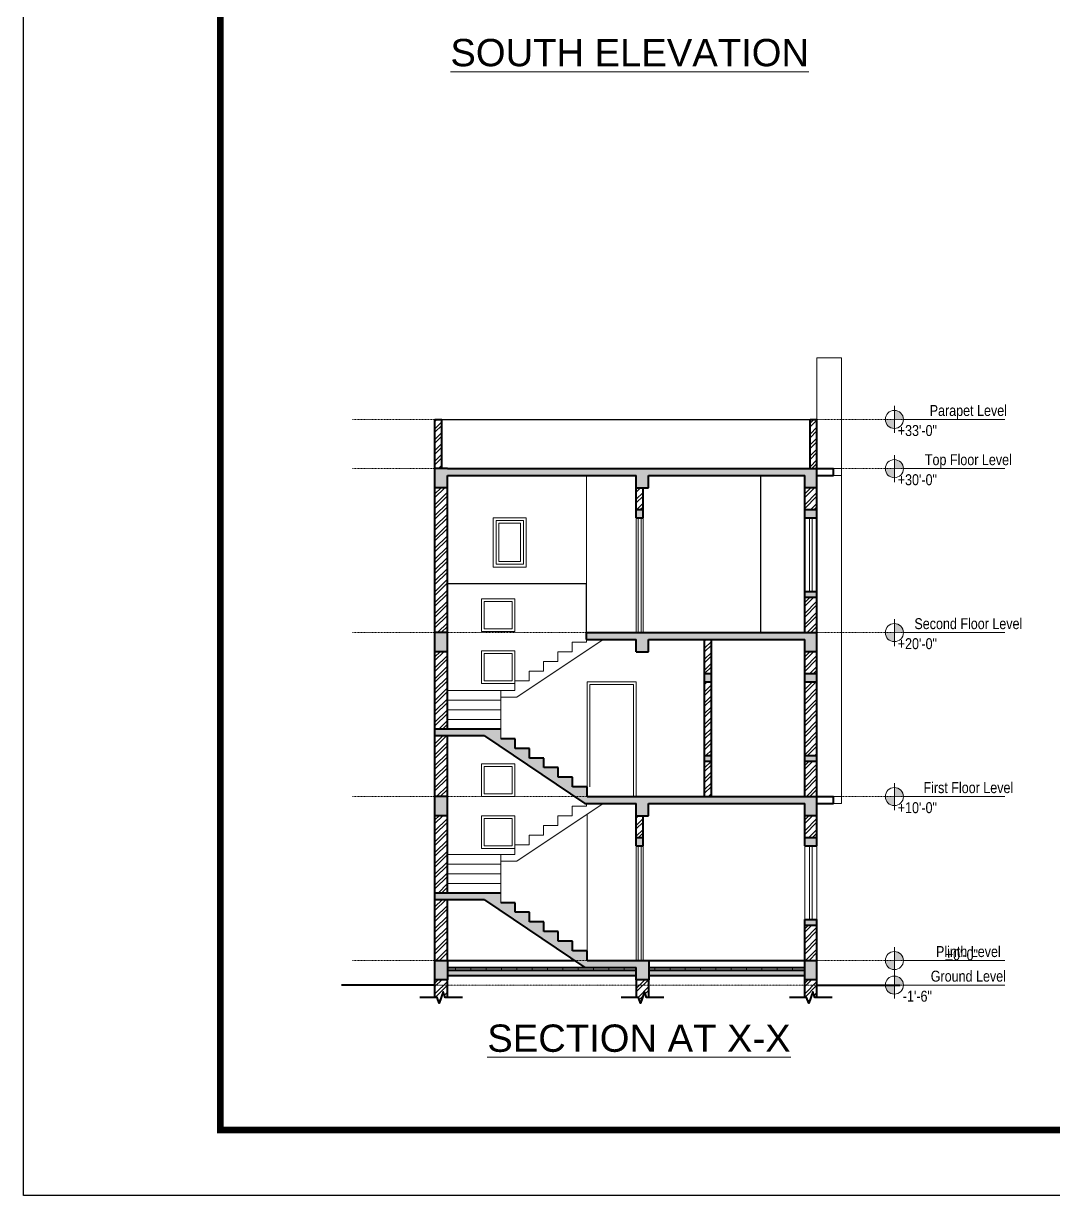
# Model space of a CAD drawing. Header units: inches. Extents: x 135267 to 147066, y -21506 to -19082.
# Drawn here: x 137851 to 138605, y -21374 to -20516 of the extents above; entities that cross this region are included whole.
import ezdxf

# ---------------------------------------------------------------- set-up
doc = ezdxf.new("R2010")
doc.units = ezdxf.units.IN
doc.header["$LTSCALE"] = 0.5
doc.header["$MEASUREMENT"] = 0
doc.linetypes.add('CENTER', pattern=[2, 1.25, -0.25, 0.25, -0.25])
for name, color, linetype, lineweight in [('Annotate-Bold.w', 187, 'Continuous', 18), ('Door-Window', 47, 'Continuous', 15), ('hatch', 9, 'Continuous', 5), ('PARAPET', 50, 'Continuous', 13), ('Staircase', 6, 'Continuous', 18), ('Text-100.w', 254, 'Continuous', 9), ('wall', 1, 'Continuous', 40), ('wall light', 6, 'Continuous', 25), ('window', 4, 'Continuous', 13)]:
    doc.layers.add(name, color=color, linetype=linetype, lineweight=lineweight)
doc.styles.add('arial', font='arial.ttf')

msp = doc.modelspace()

# ---------------------------------------------------------------- hatches: boundary and pattern name
at = {"layer": 'Annotate-Bold.w', "ltscale": 0.005}
h = msp.add_hatch(color=256, dxfattribs=at)
h.dxf.hatch_style = 1
h.paths.add_polyline_path([(138488.4, -20799.13), (138488.4, -20805.73), (138494.99, -20805.73, 0.414214)])
h.paths.add_polyline_path([(138488.4, -20812.33), (138488.4, -20805.73), (138481.8, -20805.73, 0.414214)])
h = msp.add_hatch(color=256, dxfattribs=at)
h.dxf.hatch_style = 1
h.paths.add_polyline_path([(138488.4, -20835.13), (138488.4, -20841.73), (138494.99, -20841.73, 0.414214)])
h.paths.add_polyline_path([(138488.4, -20848.33), (138488.4, -20841.73), (138481.8, -20841.73, 0.414214)])
h = msp.add_hatch(color=256, dxfattribs=at)
h.dxf.hatch_style = 1
h.paths.add_polyline_path([(138488.4, -20955.13), (138488.4, -20961.73), (138494.99, -20961.73, 0.414214)])
h.paths.add_polyline_path([(138488.4, -20968.33), (138488.4, -20961.73), (138481.8, -20961.73, 0.414214)])
h = msp.add_hatch(color=256, dxfattribs=at)
h.dxf.hatch_style = 1
h.paths.add_polyline_path([(138488.4, -21075.13), (138488.4, -21081.73), (138494.99, -21081.73, 0.414214)])
h.paths.add_polyline_path([(138488.4, -21088.33), (138488.4, -21081.73), (138481.8, -21081.73, 0.414214)])
h = msp.add_hatch(color=256, dxfattribs=at)
h.dxf.hatch_style = 1
h.paths.add_polyline_path([(138488.4, -21195.13), (138488.4, -21201.73), (138494.99, -21201.73, 0.414214)])
h.paths.add_polyline_path([(138488.4, -21208.33), (138488.4, -21201.73), (138481.8, -21201.73, 0.414214)])
h = msp.add_hatch(color=256, dxfattribs=at)
h.dxf.hatch_style = 1
h.paths.add_polyline_path([(138488.4, -21213.13), (138488.4, -21219.73), (138494.99, -21219.73, 0.414214)])
h.paths.add_polyline_path([(138488.4, -21226.33), (138488.4, -21219.73), (138481.8, -21219.73, 0.414214)])
at = {"layer": 'Door-Window', "linetype": 'ByBlock'}
h = msp.add_hatch(dxfattribs=at)
h.set_pattern_fill('AR-CONC', color=256)
h.set_pattern_definition([(50, (6497.6066, 2177.0516), (7.17260183, -0.62752135), [0.75, -8.25]), (355, (6497.6066, 2177.0516), (-1.38751334, 7.52192134), [0.6, -6.6]), (100.4514445, (6498.204, 2176.999), (5.78508847, 6.8943999), [0.63740192, -7.01142112]), (46.1842, (6497.607, 2179.052), (10.6724133, -1.6551928), [1.125, -12.375]), (96.6356355, (6498.496, 2178.914), (9.34661946, 9.741186), [0.9561034, -10.5171376]), (351.184164, (6497.607, 2179.052), (9.34661945, 9.741186), [0.9, -9.9]), (21, (6498.6066, 2178.5516), (5.96907052, -4.0261889), [0.75, -8.25]), (326, (6498.6066, 2178.5516), (2.4331533, 7.25150045), [0.6, -6.6]), (71.451445, (6499.104, 2178.216), (8.40222377, 3.22531153), [0.6374019, -7.01142112]), (37.5, (6497.6066, 2177.0516), (0.121598553, 3.32893854), [0, -6.52, 0, -6.7, 0, -6.625]), (7.5, (6497.6066, 2177.0516), (2.63069537, 3.94411712), [0, -3.82, 0, -6.37, 0, -2.525]), (327.5, (6495.3766, 2177.0516), (5.33822436, -0.22554872), [0, -2.5, 0, -7.8, 0, -10.35]), (317.5, (6494.3766, 2177.0516), (5.8318617, 1.00104982), [0, -3.25, 0, -5.18, 0, -7.35])])
h.paths.add_polyline_path([(138161.44, -21201.73), (138152.34, -21201.73), (138152.34, -21215.73), (138161.44, -21215.73)])
h.paths.add_polyline_path([(138308.67, -21201.73), (138263.56, -21201.73), (138263.56, -21194.67), (138253.06, -21194.67), (138253.06, -21187.61), (138242.56, -21187.61), (138242.56, -21180.55), (138232.06, -21180.55), (138232.06, -21173.49), (138221.56, -21173.49), (138221.56, -21166.44), (138211.06, -21166.44), (138211.06, -21159.38), (138200.56, -21159.38), (138200.56, -21152.32), (138152.34, -21152.32), (138152.34, -21157.32), (138188.54, -21157.32), (138262.04, -21206.73), (138299.56, -21206.73), (138299.56, -21215.73), (138308.67, -21215.73)])
h.paths.add_polyline_path([(138431.79, -21201.73), (138422.79, -21201.73), (138422.79, -21215.73), (138431.79, -21215.73)])
h.paths.add_polyline_path([(138431.79, -21171.73), (138422.79, -21171.73), (138422.79, -21175.73), (138431.79, -21175.73)])
h.paths.add_polyline_path([(138431.79, -21111.73), (138422.79, -21111.73), (138422.79, -21117.73), (138431.79, -21117.73)])
h.paths.add_polyline_path([(138304.56, -21111.73), (138299.56, -21111.73), (138299.56, -21117.73), (138304.56, -21117.73)])
h.paths.add_polyline_path([(138431.79, -21081.73), (138263.56, -21081.73), (138263.56, -21074.67), (138253.06, -21074.67), (138253.06, -21067.61), (138242.56, -21067.61), (138242.56, -21060.55), (138232.06, -21060.55), (138232.06, -21053.49), (138221.56, -21053.49), (138221.56, -21046.44), (138211.06, -21046.44), (138211.06, -21039.38), (138200.56, -21039.38), (138200.56, -21032.32), (138152.34, -21032.32), (138152.34, -21037.32), (138188.54, -21037.32), (138262.04, -21086.73), (138299.56, -21086.73), (138299.56, -21095.73), (138308.56, -21095.73), (138308.56, -21086.73), (138422.79, -21086.73), (138422.79, -21095.73), (138431.79, -21095.73)])
h.paths.add_polyline_path([(138161.44, -21081.73), (138152.34, -21081.73), (138152.34, -21095.73), (138161.44, -21095.73)], flags=17)
h.paths.add_polyline_path([(138161.44, -20961.73), (138152.34, -20961.73), (138152.34, -20975.73), (138161.44, -20975.73)])
h.paths.add_polyline_path([(138308.56, -20966.73), (138422.79, -20966.73), (138422.79, -20961.73), (138263.25, -20961.73), (138263.25, -20966.73), (138299.56, -20966.73), (138299.56, -20975.73), (138308.56, -20975.73)])
h.paths.add_polyline_path([(138431.79, -20961.73), (138422.79, -20961.73), (138422.79, -20975.73), (138431.79, -20975.73)])
h.paths.add_polyline_path([(138431.79, -20991.73), (138422.79, -20991.73), (138422.79, -20997.73), (138431.79, -20997.73)])
h.paths.add_polyline_path([(138354.56, -20991.73), (138349.56, -20991.73), (138349.56, -20997.73), (138354.56, -20997.73)])
h.paths.add_polyline_path([(138431.79, -21051.73), (138422.79, -21051.73), (138422.79, -21055.73), (138431.79, -21055.73)], flags=17)
h.paths.add_polyline_path([(138354.56, -21051.73), (138349.56, -21051.73), (138349.56, -21055.73), (138354.56, -21055.73)], flags=17)
h.paths.add_polyline_path([(138431.79, -20931.73), (138422.79, -20931.73), (138422.79, -20935.73), (138431.79, -20935.73)])
h.paths.add_polyline_path([(138431.79, -20871.73), (138422.79, -20871.73), (138422.79, -20877.73), (138431.79, -20877.73)])
h.paths.add_polyline_path([(138304.56, -20871.73), (138299.56, -20871.73), (138299.56, -20877.73), (138304.56, -20877.73)])
h.paths.add_polyline_path([(138431.79, -20841.73), (138161.44, -20841.73), (138152.34, -20841.73), (138152.34, -20855.73), (138161.44, -20855.73), (138161.44, -20846.73), (138299.56, -20846.73), (138299.56, -20855.73), (138308.56, -20855.73), (138308.56, -20846.73), (138422.79, -20846.73), (138422.79, -20855.73), (138431.79, -20855.73)])
at = {"layer": 'hatch', "ltscale": 0.01}
h = msp.add_hatch(dxfattribs=at)
h.set_pattern_fill('ANSI32', color=256, scale=15, style=0)
h.set_pattern_definition([(45, (6497.6066, 2177.0516), (-3.97747564, 3.97747564), []), (45, (6500.258, 2177.0516), (-3.97747564, 3.97747564), [])])
h.paths.add_polyline_path([(138161.44, -21215.73), (138152.34, -21215.73), (138152.34, -21228.73), (138153.89, -21228.73), (138155.39, -21232.85), (138158.39, -21224.61), (138159.89, -21228.73), (138161.44, -21228.73)])
h.paths.add_polyline_path([(138308.56, -21215.73), (138299.56, -21215.73), (138299.56, -21228.73), (138301.11, -21228.73), (138302.61, -21232.85), (138305.61, -21224.61), (138307.11, -21228.73), (138308.56, -21228.73)])
h.paths.add_polyline_path([(138431.79, -21215.73), (138422.79, -21215.73), (138422.79, -21228.73), (138424.24, -21228.73), (138425.74, -21232.85), (138428.74, -21224.61), (138430.24, -21228.73), (138431.79, -21228.73)])
h.paths.add_polyline_path([(138431.79, -21175.73), (138422.79, -21175.73), (138422.79, -21201.73), (138431.79, -21201.73)])
h.paths.add_polyline_path([(138431.79, -21095.73), (138422.79, -21095.73), (138422.79, -21111.73), (138431.79, -21111.73)])
h.paths.add_polyline_path([(138431.79, -21055.73), (138422.79, -21055.73), (138422.79, -21081.73), (138431.79, -21081.73)])
h.paths.add_polyline_path([(138431.79, -20997.73), (138422.79, -20997.73), (138422.79, -21051.73), (138431.79, -21051.73)])
h.paths.add_polyline_path([(138431.79, -20975.73), (138422.79, -20975.73), (138422.79, -20991.73), (138431.79, -20991.73)])
h.paths.add_polyline_path([(138431.79, -20935.73), (138422.79, -20935.73), (138422.79, -20961.73), (138431.79, -20961.73)])
h.paths.add_polyline_path([(138431.79, -20855.73), (138422.79, -20855.73), (138422.79, -20871.73), (138431.79, -20871.73)])
h.paths.add_polyline_path([(138431.79, -20805.73), (138426.79, -20805.73), (138426.79, -20841.73), (138431.79, -20841.73)])
h.paths.add_polyline_path([(138157.44, -20805.73), (138152.34, -20805.73), (138152.34, -20841.73), (138157.44, -20841.73)])
h.paths.add_polyline_path([(138304.56, -20855.73), (138299.56, -20855.73), (138299.56, -20871.73), (138304.56, -20871.73)])
h.paths.add_polyline_path([(138161.44, -20855.73), (138152.34, -20855.73), (138152.34, -20961.73), (138161.44, -20961.73)])
h.paths.add_polyline_path([(138161.44, -20975.73), (138152.34, -20975.73), (138152.34, -21032.32), (138161.44, -21032.32)])
h.paths.add_polyline_path([(138161.44, -21037.32), (138152.34, -21037.32), (138152.34, -21081.73), (138161.44, -21081.73)])
h.paths.add_polyline_path([(138161.44, -21095.73), (138152.34, -21095.73), (138152.34, -21152.32), (138161.44, -21152.32)])
h.paths.add_polyline_path([(138161.44, -21157.32), (138152.34, -21157.32), (138152.34, -21201.73), (138161.44, -21201.73)])
h.paths.add_polyline_path([(138304.56, -21095.73), (138299.56, -21095.73), (138299.56, -21111.73), (138304.56, -21111.73)])
h.paths.add_polyline_path([(138354.56, -21055.73), (138349.56, -21055.73), (138349.56, -21081.73), (138354.56, -21081.73)])
h.paths.add_polyline_path([(138354.56, -20997.73), (138349.56, -20997.73), (138349.56, -21051.73), (138354.56, -21051.73)])
h.paths.add_polyline_path([(138354.56, -20966.73), (138349.56, -20966.73), (138349.56, -20991.73), (138354.56, -20991.73)])
at = {"layer": 'hatch', "ltscale": 0.5}
h = msp.add_hatch(dxfattribs=at)
h.set_pattern_fill('AR-B816', color=256, scale=0.7)
h.set_pattern_definition([(0, (-223598.1674, 215688.0566), (0, 5.6), []), (90, (-223598.1674, 215688.0566), (-5.6, 5.6), [5.6, -5.6])])
h.paths.add_polyline_path([(138299.56, -21206.73), (138161.44, -21206.73), (138161.44, -21208.73), (138299.56, -21208.73)])
h = msp.add_hatch(dxfattribs=at)
h.set_pattern_fill('AR-SAND', color=256)
h.set_pattern_definition([(37.5, (-223598.1674, 215688.0566), (-0.062993358, 1.926823769), [0, -1.52, 0, -1.7, 0, -1.625]), (7.5, (-223598.1674, 215688.0566), (1.769776705, 2.822146065), [0, -0.82, 0, -1.37, 0, -0.525]), (327.5, (-223599.3974, 215688.0566), (3.114141862, 0.0056590535), [0, -0.5, 0, -1.8, 0, -2.35]), (317.5, (-223599.3974, 215688.0566), (3.006126605, 0.877675565), [0, -0.25, 0, -1.18, 0, -1.35])])
h.paths.add_polyline_path([(138299.56, -21212.73), (138299.56, -21208.73), (138161.44, -21208.73), (138161.44, -21212.73)])
h = msp.add_hatch(dxfattribs=at)
h.set_pattern_fill('AR-B816', color=256, scale=0.7)
h.set_pattern_definition([(0, (-223474.937, 215688.0566), (0, 5.6), []), (90, (-223474.937, 215688.0566), (-5.6, 5.6), [5.6, -5.6])])
h.paths.add_polyline_path([(138422.79, -21206.73), (138308.67, -21206.73), (138308.67, -21208.73), (138422.79, -21208.73)])
h = msp.add_hatch(dxfattribs=at)
h.set_pattern_fill('AR-SAND', color=256)
h.set_pattern_definition([(37.5, (-223450.9397, 215688.0566), (-0.062993358, 1.926823769), [0, -1.52, 0, -1.7, 0, -1.625]), (7.5, (-223450.9397, 215688.0566), (1.769776705, 2.822146065), [0, -0.82, 0, -1.37, 0, -0.525]), (327.5, (-223452.1697, 215688.0566), (3.114141862, 0.0056590535), [0, -0.5, 0, -1.8, 0, -2.35]), (317.5, (-223452.1697, 215688.0566), (3.006126605, 0.877675565), [0, -0.25, 0, -1.18, 0, -1.35])])
h.paths.add_polyline_path([(138422.79, -21212.73), (138422.79, -21208.73), (138308.67, -21208.73), (138308.67, -21212.73)])

# ---------------------------------------------------------------- linework, layer by layer
msp.add_lwpolyline([(137851.27, -21373.73), (137851.27, -19128.69), (141026.08, -19128.69), (141026.08, -21373.73)], close=True)
at = {"const_width": 4.8}
msp.add_lwpolyline([(140978.08, -21325.73), (140978.08, -19176.69), (137995.27, -19176.69), (137995.27, -21325.73)], close=True, dxfattribs=at)
at = {"layer": 'Annotate-Bold.w', "ltscale": 0.005}
for p, q in [((138488.41, -20795.82), (138488.41, -20815.61)), ((138488.41, -20831.82), (138488.41, -20851.61)), ((138488.41, -20951.82), (138488.41, -20971.61)), ((138488.41, -21071.82), (138488.41, -21091.61)), ((138488.41, -21191.82), (138488.41, -21211.61)), ((138488.41, -21209.82), (138488.41, -21229.61))]:
    msp.add_line(p, q, dxfattribs=at)
at = {"layer": 'Annotate-Bold.w', "linetype": 'CENTER', "ltscale": 0.01}
for p, q in [((138092.05, -20805.73), (138494.99, -20805.73)), ((138092.05, -20841.73), (138494.99, -20841.73)), ((138092.05, -20961.73), (138494.99, -20961.73)), ((138092.05, -21081.73), (138494.99, -21081.73)), ((138092.05, -21201.73), (138494.99, -21201.73)), ((138092.05, -21219.73), (138494.99, -21219.73))]:
    msp.add_line(p, q, dxfattribs=at)
at = {"layer": 'Annotate-Bold.w'}
for p, q in [((138494.99, -20805.73), (138569.31, -20805.73)), ((138494.99, -20841.73), (138569.31, -20841.73)), ((138494.99, -20961.73), (138569.31, -20961.73)), ((138494.99, -21081.73), (138569.31, -21081.73)), ((138494.99, -21201.73), (138569.31, -21201.73)), ((138494.99, -21219.73), (138569.31, -21219.73))]:
    msp.add_line(p, q, dxfattribs=at)
at = {"layer": 'Annotate-Bold.w', "ltscale": 0.005}
for centre in [(138488.4, -20805.73), (138488.4, -20841.73), (138488.4, -20961.73), (138488.4, -21081.73), (138488.4, -21201.73), (138488.4, -21219.73)]:
    msp.add_circle(centre, 6.6, dxfattribs=at)
at = {"layer": 'PARAPET'}
for p, q in [((138449.79, -20760.73), (138431.79, -20760.73)), ((138431.79, -20805.73), (138431.79, -20760.73)), ((138449.79, -20841.73), (138449.79, -20760.73)), ((138443.79, -20841.73), (138449.79, -20841.73)), ((138449.79, -20841.73), (138449.79, -20846.73)), ((138263.25, -20925.73), (138263.25, -20846.73)), ((138449.79, -20846.73), (138443.79, -20846.73)), ((138449.79, -21081.73), (138449.79, -20846.73)), ((138443.79, -21081.73), (138449.79, -21081.73)), ((138449.79, -21081.73), (138449.79, -21086.73)), ((138449.79, -21086.73), (138443.79, -21086.73))]:
    msp.add_line(p, q, dxfattribs=at)
at = {"layer": 'Staircase'}
for p, q in [((138212.28, -21009.08), (138275.28, -20966.73)), ((138252.75, -20975.85), (138252.75, -20968.79)), ((138252.75, -20968.79), (138263.25, -20968.79)), ((138263.25, -20968.79), (138263.25, -20966.73)), ((138231.75, -20989.96), (138231.75, -20982.91)), ((138231.75, -20982.91), (138242.25, -20982.91)), ((138242.25, -20982.91), (138242.25, -20975.85)), ((138242.25, -20975.85), (138252.75, -20975.85)), ((138221.25, -20997.02), (138221.25, -20989.96)), ((138221.25, -20989.96), (138231.75, -20989.96)), ((138210.75, -20997.02), (138221.25, -20997.02)), ((138210.75, -21004.08), (138210.75, -20997.02)), ((138210.75, -21004.08), (138161.44, -21004.08)), ((138200.56, -21039.38), (138200.56, -21004.08)), ((138200.56, -21011.14), (138161.44, -21011.14)), ((138212.28, -21009.08), (138200.56, -21009.08)), ((138200.56, -21018.2), (138161.44, -21018.2)), ((138200.56, -21025.26), (138161.44, -21025.26)), ((138212.28, -21129.08), (138275.28, -21086.73)), ((138252.75, -21095.85), (138252.75, -21088.79)), ((138252.75, -21088.79), (138263.25, -21088.79)), ((138263.25, -21088.79), (138263.25, -21086.73)), ((138231.75, -21109.96), (138231.75, -21102.91)), ((138231.75, -21102.91), (138242.25, -21102.91)), ((138242.25, -21102.91), (138242.25, -21095.85)), ((138242.25, -21095.85), (138252.75, -21095.85)), ((138263.56, -21194.67), (138263.56, -21094.61)), ((138221.25, -21117.02), (138221.25, -21109.96)), ((138221.25, -21109.96), (138231.75, -21109.96)), ((138210.75, -21117.02), (138221.25, -21117.02)), ((138210.75, -21124.08), (138210.75, -21117.02)), ((138210.75, -21124.08), (138161.44, -21124.08)), ((138200.56, -21159.38), (138200.56, -21124.08)), ((138200.56, -21131.14), (138161.44, -21131.14)), ((138212.28, -21129.08), (138200.56, -21129.08)), ((138200.56, -21138.2), (138161.44, -21138.2)), ((138200.56, -21145.26), (138161.44, -21145.26))]:
    msp.add_line(p, q, dxfattribs=at)
at = {"layer": 'wall'}
for p, q in [((138152.34, -21201.73), (138152.34, -20805.73)), ((138152.34, -20805.73), (138157.44, -20805.73)), ((138157.44, -20841.73), (138157.44, -20805.73)), ((138426.79, -20841.73), (138426.79, -20805.73)), ((138426.79, -20805.73), (138431.79, -20805.73)), ((138431.79, -21117.73), (138431.79, -20805.73)), ((138161.44, -20841.73), (138431.79, -20841.73)), ((138431.79, -20841.73), (138443.79, -20841.73)), ((138443.79, -20846.73), (138443.79, -20841.73)), ((138161.44, -21032.32), (138161.44, -20846.73)), ((138161.44, -20846.73), (138299.56, -20846.73)), ((138299.56, -20855.73), (138299.56, -20846.73)), ((138308.56, -20846.73), (138422.79, -20846.73)), ((138308.56, -20855.73), (138308.56, -20846.73)), ((138422.79, -20961.73), (138422.79, -20846.73)), ((138431.79, -20846.73), (138443.79, -20846.73)), ((138299.56, -20855.73), (138308.56, -20855.73)), ((138299.56, -20877.73), (138299.56, -20855.73)), ((138304.56, -20877.73), (138304.56, -20855.73)), ((138299.56, -20871.73), (138304.56, -20871.73)), ((138299.56, -20877.73), (138304.56, -20877.73)), ((138422.79, -20871.73), (138431.79, -20871.73)), ((138422.79, -20877.73), (138431.79, -20877.73)), ((138422.79, -20931.73), (138431.79, -20931.73)), ((138422.79, -20935.73), (138431.79, -20935.73)), ((138263.25, -20961.73), (138431.79, -20961.73)), ((138263.25, -20966.73), (138263.25, -20961.73)), ((138263.25, -20966.73), (138299.56, -20966.73)), ((138299.56, -20975.73), (138299.56, -20966.73)), ((138308.56, -20966.73), (138422.79, -20966.73)), ((138308.56, -20975.73), (138308.56, -20966.73)), ((138349.56, -21081.73), (138349.56, -20966.73)), ((138354.56, -21081.73), (138354.56, -20966.73)), ((138422.79, -21081.73), (138422.79, -20966.73)), ((138299.56, -20975.73), (138308.56, -20975.73)), ((138349.56, -20991.73), (138354.56, -20991.73)), ((138349.56, -20997.73), (138354.56, -20997.73)), ((138422.79, -20991.73), (138431.79, -20991.73)), ((138422.79, -20997.73), (138431.79, -20997.73)), ((138200.56, -21032.32), (138152.34, -21032.32)), ((138188.54, -21037.32), (138152.34, -21037.32)), ((138161.44, -21152.32), (138161.44, -21037.32)), ((138188.54, -21037.32), (138262.04, -21086.73)), ((138211.06, -21039.38), (138200.56, -21039.38)), ((138211.06, -21046.44), (138211.06, -21039.38)), ((138221.56, -21046.44), (138211.06, -21046.44)), ((138221.56, -21053.49), (138221.56, -21046.44)), ((138232.06, -21053.49), (138221.56, -21053.49)), ((138232.06, -21060.55), (138232.06, -21053.49)), ((138349.56, -21051.73), (138354.56, -21051.73)), ((138349.56, -21055.73), (138354.56, -21055.73)), ((138422.79, -21051.73), (138431.79, -21051.73)), ((138422.79, -21055.73), (138431.79, -21055.73)), ((138242.56, -21060.55), (138232.06, -21060.55)), ((138242.56, -21067.61), (138242.56, -21060.55)), ((138253.06, -21067.61), (138242.56, -21067.61)), ((138253.06, -21074.67), (138253.06, -21067.61)), ((138263.56, -21074.67), (138253.06, -21074.67)), ((138263.56, -21081.73), (138263.56, -21074.67)), ((138263.56, -21081.73), (138431.79, -21081.73)), ((138431.79, -21081.73), (138443.79, -21081.73)), ((138443.79, -21086.73), (138443.79, -21081.73)), ((138262.04, -21086.73), (138299.56, -21086.73)), ((138299.56, -21117.73), (138299.56, -21086.73)), ((138308.56, -21086.73), (138422.79, -21086.73)), ((138308.56, -21095.73), (138308.56, -21086.73)), ((138422.79, -21117.73), (138422.79, -21086.73)), ((138431.79, -21086.73), (138443.79, -21086.73)), ((138299.56, -21095.73), (138308.56, -21095.73)), ((138304.56, -21117.73), (138304.56, -21095.73)), ((138299.56, -21111.73), (138304.56, -21111.73)), ((138299.56, -21117.73), (138304.56, -21117.73)), ((138422.79, -21111.73), (138431.79, -21111.73)), ((138422.79, -21117.73), (138431.79, -21117.73)), ((138200.56, -21152.32), (138152.34, -21152.32)), ((138188.54, -21157.32), (138152.34, -21157.32)), ((138161.44, -21201.73), (138161.44, -21157.32)), ((138188.54, -21157.32), (138262.04, -21206.73)), ((138211.06, -21159.38), (138200.56, -21159.38)), ((138211.06, -21166.44), (138211.06, -21159.38)), ((138221.56, -21166.44), (138211.06, -21166.44)), ((138221.56, -21173.49), (138221.56, -21166.44)), ((138232.06, -21173.49), (138221.56, -21173.49)), ((138232.06, -21180.55), (138232.06, -21173.49)), ((138422.79, -21201.73), (138422.79, -21171.73)), ((138422.79, -21171.73), (138431.79, -21171.73)), ((138422.79, -21175.73), (138431.79, -21175.73)), ((138431.79, -21228.73), (138431.79, -21171.73)), ((138242.56, -21180.55), (138232.06, -21180.55)), ((138242.56, -21187.61), (138242.56, -21180.55)), ((138253.06, -21187.61), (138242.56, -21187.61)), ((138253.06, -21194.67), (138253.06, -21187.61)), ((138263.56, -21194.67), (138253.06, -21194.67)), ((138263.56, -21201.73), (138263.56, -21194.67)), ((138161.44, -21201.73), (138254.6, -21201.73)), ((138263.56, -21201.73), (138431.79, -21201.73)), ((138161.44, -21206.73), (138299.56, -21206.73)), ((138308.67, -21206.73), (138422.79, -21206.73)), ((138152.34, -21219.73), (138083.95, -21219.73)), ((138152.34, -21228.73), (138152.34, -21215.73)), ((138161.44, -21228.73), (138161.44, -21215.73)), ((138299.56, -21215.73), (138299.56, -21228.73)), ((138308.56, -21215.73), (138308.56, -21228.73)), ((138422.79, -21228.73), (138422.79, -21215.73)), ((138431.79, -21219.73), (138492.54, -21219.73))]:
    msp.add_line(p, q, dxfattribs=at)
at = {"layer": 'wall', "linetype": 'Continuous', "ltscale": 0.005}
for p, q in [((138161.44, -21208.73), (138299.56, -21208.73)), ((138161.44, -21212.73), (138299.56, -21212.73)), ((138308.67, -21208.73), (138422.79, -21208.73)), ((138308.67, -21212.73), (138422.79, -21212.73))]:
    msp.add_line(p, q, dxfattribs=at)
at = {"layer": 'wall'}
for points in [[(138161.44, -20841.73), (138152.34, -20841.73)], [(138161.44, -20855.73), (138152.34, -20855.73)], [(138431.79, -20855.73), (138422.79, -20855.73)], [(138161.44, -20961.73), (138152.34, -20961.73)], [(138161.44, -20975.73), (138152.34, -20975.73)], [(138431.79, -20975.73), (138422.79, -20975.73)], [(138161.44, -21081.73), (138152.34, -21081.73)], [(138161.44, -21095.73), (138152.34, -21095.73)], [(138431.79, -21095.73), (138422.79, -21095.73)], [(138161.44, -21201.73), (138161.44, -21215.73), (138152.34, -21215.73), (138152.34, -21201.73), (138161.44, -21201.73)], [(138308.67, -21201.73), (138308.67, -21215.73), (138299.56, -21215.73), (138299.56, -21206.73)], [(138431.79, -21215.73), (138422.79, -21215.73), (138422.79, -21201.73)]]:
    msp.add_lwpolyline(points, dxfattribs=at)
at = {"layer": 'wall', "linetype": 'Continuous'}
for points in [[(138172.44, -21228.73), (138159.89, -21228.73), (138158.39, -21224.61), (138155.39, -21232.85), (138153.89, -21228.73), (138141.34, -21228.73)], [(138319.67, -21228.73), (138307.11, -21228.73), (138305.61, -21224.61), (138302.61, -21232.85), (138301.11, -21228.73), (138288.56, -21228.73)], [(138442.79, -21228.73), (138430.24, -21228.73), (138428.74, -21224.61), (138425.74, -21232.85), (138424.24, -21228.73), (138411.69, -21228.73)]]:
    msp.add_lwpolyline(points, dxfattribs=at)
at = {"layer": 'wall light'}
for p, q in [((138157.44, -20805.73), (138426.79, -20805.73)), ((138390.79, -20961.73), (138390.79, -20846.73)), ((138161.44, -20925.73), (138263.25, -20925.73)), ((138263.25, -20961.73), (138263.25, -20925.73))]:
    msp.add_line(p, q, dxfattribs=at)
at = {"layer": 'window'}
for p, q in [((138195.01, -20877.73), (138195.01, -20913.73)), ((138219.01, -20877.73), (138195.01, -20877.73)), ((138197.01, -20879.73), (138197.01, -20911.73)), ((138217.01, -20879.73), (138197.01, -20879.73)), ((138217.01, -20879.73), (138217.01, -20911.73)), ((138219.01, -20877.73), (138219.01, -20913.73)), ((138299.56, -20877.73), (138299.56, -20961.73)), ((138301.06, -20877.73), (138301.06, -20961.73)), ((138303.06, -20877.73), (138303.06, -20961.73)), ((138304.56, -20877.73), (138304.56, -20961.73)), ((138422.79, -20931.73), (138422.79, -20877.73)), ((138426.29, -20877.73), (138426.29, -20931.73)), ((138428.29, -20877.73), (138428.29, -20931.73)), ((138431.79, -20877.73), (138431.79, -20931.73)), ((138199.01, -20881.73), (138199.01, -20909.73)), ((138215.01, -20881.73), (138199.01, -20881.73)), ((138215.01, -20881.73), (138215.01, -20909.73)), ((138219.01, -20913.73), (138195.01, -20913.73)), ((138217.01, -20911.73), (138197.01, -20911.73)), ((138215.01, -20909.73), (138199.01, -20909.73)), ((138263.56, -20997.73), (138299.56, -20997.73)), ((138263.56, -21074.67), (138263.56, -20997.73)), ((138265.56, -20999.73), (138297.56, -20999.73)), ((138265.56, -21074.67), (138265.56, -20999.73)), ((138297.56, -21081.73), (138297.56, -20999.73)), ((138299.56, -21081.73), (138299.56, -20997.73)), ((138299.56, -21117.73), (138299.56, -21201.73)), ((138301.06, -21117.73), (138301.06, -21201.73)), ((138303.06, -21117.73), (138303.06, -21201.73)), ((138304.56, -21117.73), (138304.56, -21201.73)), ((138422.79, -21171.73), (138422.79, -21117.73)), ((138426.29, -21117.73), (138426.29, -21171.73)), ((138428.29, -21117.73), (138428.29, -21171.73)), ((138431.79, -21117.73), (138431.79, -21171.73))]:
    msp.add_line(p, q, dxfattribs=at)
for points in [[(138186.36, -20936.98), (138210.75, -20936.98), (138210.75, -20960.98), (138186.36, -20960.98)], [(138188.36, -20938.98), (138208.75, -20938.98), (138208.75, -20958.98), (138188.36, -20958.98)], [(138186.36, -20974.98), (138210.75, -20974.98), (138210.75, -20998.98), (138186.36, -20998.98)], [(138188.36, -20976.98), (138208.75, -20976.98), (138208.75, -20996.98), (138188.36, -20996.98)], [(138186.36, -21057.73), (138210.75, -21057.73), (138210.75, -21081.73), (138186.36, -21081.73)], [(138188.36, -21059.73), (138208.75, -21059.73), (138208.75, -21079.73), (138188.36, -21079.73)], [(138186.36, -21095.73), (138210.75, -21095.73), (138210.75, -21119.73), (138186.36, -21119.73)], [(138188.36, -21097.73), (138208.75, -21097.73), (138208.75, -21117.73), (138188.36, -21117.73)]]:
    msp.add_lwpolyline(points, close=True, dxfattribs=at)

# ---------------------------------------------------------------- texts
at = {"layer": 'Annotate-Bold.w', "ltscale": 0.005, "char_height": 7.9962, "style": 'arial'}
for s, insert, width, attachment_point in [('\\A1;{\\fArial Narrow|b0|i0|c0|p34;Parapet Level}', (138542.53, -20795.17), 82.6277, 2), ('\\A1;\\pt55.97313;{\\fArial Narrow|b0|i0|c0|p34;+33\'-0"}', (138505.23, -20817.94), 73.8752, 8), ('\\A1;{\\fArial Narrow|b0|i0|c0|p34;Top Floor Level}', (138542.53, -20831.17), 82.6277, 2), ('\\A1;\\pt55.97313;{\\fArial Narrow|b0|i0|c0|p34;+30\'-0"}', (138505.23, -20853.94), 73.8752, 8), ('\\A1;{\\fArial Narrow|b0|i0|c0|p34;Second Floor Level}', (138542.53, -20951.17), 82.6277, 2), ('\\A1;\\pt55.97313;{\\fArial Narrow|b0|i0|c0|p34;+20\'-0"}', (138505.23, -20973.94), 73.8752, 8), ('\\A1;{\\fArial Narrow|b0|i0|c0|p34;First Floor Level}', (138542.53, -21071.17), 82.6277, 2), ('\\A1;\\pt55.97313;{\\fArial Narrow|b0|i0|c0|p34;+10\'-0"}', (138505.23, -21093.94), 73.8752, 8), ('\\A1;{\\fArial Narrow|b0|i0|c0|p34;Plinth Level}', (138542.53, -21191.17), 82.6277, 2), ('\\A1;\\pt55.97313;{\\fArial Narrow|b0|i0|c0|p34;±0\'-0"}', (138537.41, -21201.66), 73.8752, 8), ('\\A1;{\\fArial Narrow|b0|i0|c0|p34;Ground Level}', (138542.53, -21209.17), 82.6277, 2), ('\\A1;\\pt55.97313;{\\fArial Narrow|b0|i0|c0|p34;-1\'-6"}', (138505.23, -21231.94), 73.8752, 8)]:
    msp.add_mtext(s, dxfattribs=dict(at, insert=insert, width=width, attachment_point=attachment_point))
at = {"layer": 'Text-100.w', "char_height": 20, "attachment_point": 2, "style": 'arial'}
for s, insert in [('{\\LSOUTH ELEVATION}', (138294.78, -20527.21)), ('{\\LSECTION AT X-X}', (138301.58, -21248.54))]:
    msp.add_mtext_dynamic_manual_height_columns(s, width=940.9712, gutter_width=100, heights=[0], dxfattribs=dict(at, insert=insert))

doc.saveas('drawing.dxf')
